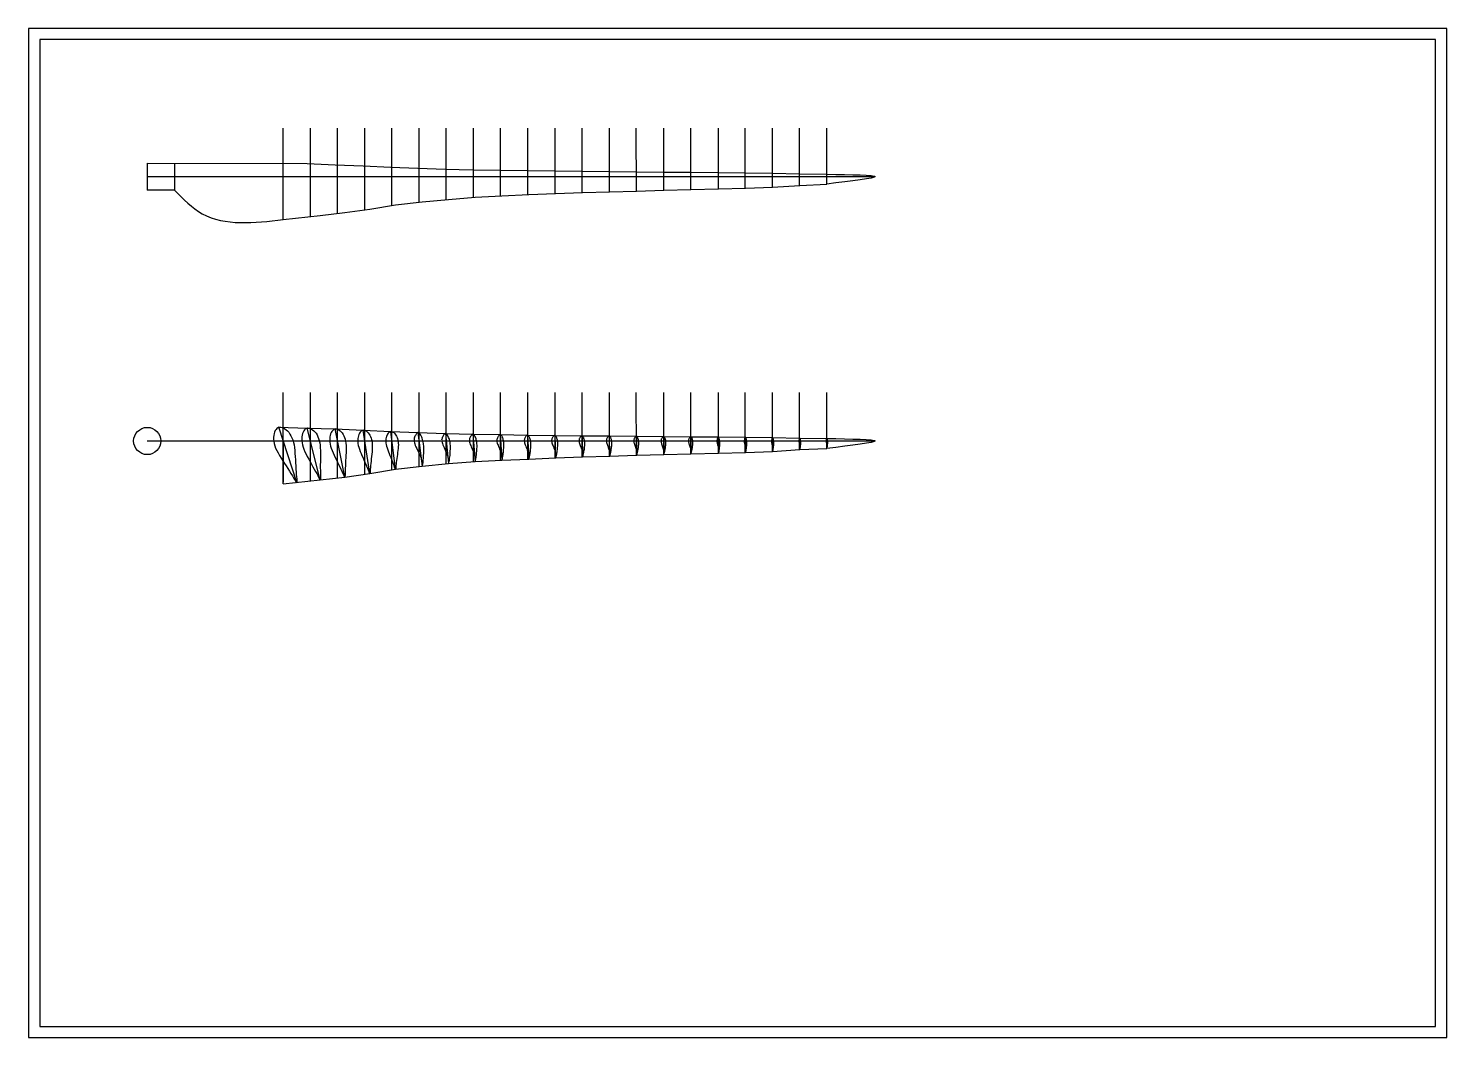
# Model space of a CAD drawing. Header units: millimetres. Extents: x -11 to 115, y -53 to 37.
import ezdxf

# ---------------------------------------------------------------- set-up
doc = ezdxf.new("R2010")
doc.units = ezdxf.units.MM
doc.layers.add('图层1', color=7, linetype='Continuous', true_color=0xadf0bf)

msp = doc.modelspace()

# ---------------------------------------------------------------- linework, layer by layer
for p, q in [((-10.55, 36.63), (-10.55, -51.97)), ((115.3, 36.63), (-10.55, 36.63)), ((115.3, 35.63), (115.3, 36.63)), ((-9.55, 35.63), (-9.55, -51.97)), ((114.3, 35.63), (-9.55, 35.63)), ((114.3, -51.97), (114.3, 35.63)), ((115.3, -52.97), (115.3, 35.63)), ((0, 23.47), (64.6, 23.47)), ((0, 0), (64.6, 0)), ((12.06, 0), (12.06, -3.67)), ((-10.55, -51.97), (-10.55, -52.97)), ((-9.55, -51.97), (114.3, -51.97)), ((-10.55, -52.97), (114.3, -52.97)), ((114.3, -52.97), (115.3, -52.97))]:
    msp.add_line(p, q)
for points in [[(11.66, 1.23), (11.66, 1.23), (11.75, 1.24), (11.86, 1.24), (11.97, 1.21), (12.09, 1.16), (12.21, 1.09), (12.32, 1), (12.44, 0.89), (12.55, 0.77), (12.65, 0.62), (12.75, 0.46), (12.83, 0.28), (12.91, 0.09), (12.97, -0.12), (13.02, -0.35), (13.05, -0.59), (13.08, -0.85), (13.1, -1.12), (13.12, -1.39), (13.14, -1.67), (13.15, -1.95), (13.17, -2.22), (13.19, -2.5), (13.21, -2.76), (13.22, -2.99), (13.24, -3.19), (13.26, -3.36), (13.27, -3.49), (13.28, -3.59), (13.28, -3.65), (13.26, -3.68), (11.66, 1.23), (11.57, 1.18), (11.49, 1.12), (11.42, 1.03), (11.35, 0.92), (11.3, 0.79), (11.25, 0.65), (11.23, 0.5), (11.21, 0.33), (11.21, 0.15), (11.23, -0.03), (11.27, -0.23), (11.32, -0.43), (11.39, -0.63), (11.49, -0.84), (11.6, -1.06), (11.73, -1.29), (11.87, -1.52), (12.02, -1.75), (12.17, -1.99), (12.32, -2.22), (12.47, -2.45), (12.62, -2.69), (12.75, -2.9), (12.88, -3.1), (12.98, -3.27), (13.07, -3.42), (13.14, -3.54), (13.19, -3.62), (13.22, -3.67), (13.26, -3.68)], [(14.18, 1.15), (14.18, 1.15), (14.27, 1.16), (14.36, 1.15), (14.47, 1.12), (14.57, 1.06), (14.67, 0.99), (14.78, 0.9), (14.88, 0.8), (14.97, 0.68), (15.06, 0.54), (15.13, 0.38), (15.2, 0.21), (15.26, 0.03), (15.3, -0.17), (15.33, -0.38), (15.35, -0.6), (15.36, -0.84), (15.36, -1.09), (15.36, -1.35), (15.36, -1.6), (15.36, -1.86), (15.35, -2.11), (15.35, -2.37), (15.36, -2.61), (15.36, -2.82), (15.36, -3.01), (15.37, -3.16), (15.37, -3.29), (15.37, -3.38), (15.37, -3.43), (15.34, -3.46), (14.18, 1.15), (14.1, 1.12), (14.02, 1.06), (13.94, 0.98), (13.88, 0.89), (13.82, 0.78), (13.77, 0.65), (13.73, 0.51), (13.71, 0.36), (13.7, 0.19), (13.71, 0.02), (13.73, -0.16), (13.76, -0.35), (13.82, -0.54), (13.89, -0.74), (13.99, -0.95), (14.09, -1.16), (14.2, -1.38), (14.33, -1.61), (14.45, -1.83), (14.58, -2.06), (14.7, -2.28), (14.82, -2.5), (14.93, -2.71), (15.03, -2.9), (15.12, -3.07), (15.19, -3.21), (15.24, -3.32), (15.28, -3.4), (15.31, -3.45), (15.34, -3.46)], [(16.67, 1.07), (16.67, 1.07), (16.75, 1.07), (16.84, 1.05), (16.93, 1.02), (17.02, 0.97), (17.12, 0.9), (17.21, 0.81), (17.29, 0.71), (17.37, 0.59), (17.44, 0.46), (17.51, 0.32), (17.56, 0.16), (17.6, -0.01), (17.63, -0.19), (17.65, -0.39), (17.66, -0.59), (17.65, -0.81), (17.64, -1.04), (17.63, -1.27), (17.62, -1.51), (17.6, -1.74), (17.59, -1.97), (17.58, -2.21), (17.57, -2.42), (17.56, -2.62), (17.55, -2.79), (17.55, -2.93), (17.55, -3.05), (17.54, -3.13), (17.54, -3.18), (17.52, -3.2), (16.67, 1.07), (16.59, 1.04), (16.52, 0.99), (16.45, 0.92), (16.38, 0.84), (16.32, 0.74), (16.27, 0.63), (16.23, 0.5), (16.21, 0.36), (16.19, 0.21), (16.19, 0.05), (16.2, -0.11), (16.22, -0.28), (16.26, -0.46), (16.32, -0.65), (16.39, -0.84), (16.48, -1.04), (16.57, -1.25), (16.67, -1.46), (16.78, -1.67), (16.88, -1.89), (16.98, -2.09), (17.08, -2.3), (17.17, -2.5), (17.26, -2.68), (17.33, -2.83), (17.38, -2.96), (17.43, -3.07), (17.46, -3.14), (17.48, -3.19), (17.52, -3.2)], [(19.14, 0.96), (19.14, 0.96), (19.22, 0.96), (19.29, 0.94), (19.38, 0.91), (19.46, 0.86), (19.54, 0.79), (19.61, 0.71), (19.68, 0.62), (19.75, 0.51), (19.81, 0.39), (19.86, 0.26), (19.9, 0.12), (19.94, -0.04), (19.96, -0.2), (19.96, -0.37), (19.96, -0.56), (19.95, -0.75), (19.94, -0.95), (19.92, -1.16), (19.9, -1.37), (19.87, -1.58), (19.85, -1.79), (19.83, -2), (19.82, -2.19), (19.8, -2.36), (19.79, -2.51), (19.78, -2.64), (19.77, -2.74), (19.77, -2.82), (19.77, -2.86), (19.74, -2.88), (19.14, 0.96), (19.08, 0.94), (19.01, 0.9), (18.94, 0.84), (18.88, 0.77), (18.82, 0.68), (18.77, 0.58), (18.73, 0.47), (18.7, 0.35), (18.68, 0.22), (18.67, 0.07), (18.68, -0.07), (18.69, -0.23), (18.72, -0.39), (18.77, -0.56), (18.83, -0.73), (18.9, -0.92), (18.97, -1.1), (19.05, -1.3), (19.14, -1.49), (19.22, -1.68), (19.31, -1.87), (19.39, -2.06), (19.46, -2.24), (19.53, -2.4), (19.59, -2.55), (19.63, -2.66), (19.67, -2.76), (19.7, -2.83), (19.71, -2.87), (19.74, -2.88)], [(21.6, 0.84), (21.6, 0.84), (21.67, 0.83), (21.73, 0.82), (21.8, 0.78), (21.87, 0.74), (21.94, 0.68), (22, 0.61), (22.06, 0.53), (22.12, 0.43), (22.16, 0.32), (22.21, 0.21), (22.24, 0.08), (22.26, -0.05), (22.27, -0.19), (22.28, -0.34), (22.27, -0.5), (22.25, -0.67), (22.23, -0.85), (22.21, -1.03), (22.19, -1.21), (22.16, -1.39), (22.14, -1.56), (22.11, -1.74), (22.09, -1.91), (22.08, -2.06), (22.06, -2.19), (22.05, -2.3), (22.04, -2.39), (22.04, -2.45), (22.03, -2.49), (22.01, -2.51), (21.6, 0.84), (21.54, 0.82), (21.48, 0.79), (21.42, 0.74), (21.37, 0.68), (21.32, 0.6), (21.27, 0.52), (21.23, 0.42), (21.2, 0.32), (21.18, 0.2), (21.17, 0.08), (21.17, -0.05), (21.18, -0.18), (21.2, -0.32), (21.23, -0.47), (21.28, -0.62), (21.33, -0.78), (21.4, -0.95), (21.46, -1.12), (21.53, -1.29), (21.6, -1.46), (21.66, -1.62), (21.73, -1.79), (21.79, -1.95), (21.84, -2.09), (21.89, -2.21), (21.92, -2.32), (21.95, -2.4), (21.97, -2.46), (21.99, -2.5), (22.01, -2.51)], [(24.02, 0.74), (24.4, -2.23), (24.4, -2.22), (24.41, -2.19), (24.42, -2.13), (24.44, -2.07), (24.45, -1.99), (24.47, -1.9), (24.48, -1.79), (24.49, -1.68), (24.5, -1.55), (24.51, -1.41), (24.52, -1.27), (24.53, -1.12), (24.53, -0.97), (24.54, -0.81), (24.54, -0.66), (24.53, -0.51), (24.51, -0.23), (24.49, -0.1), (24.46, 0.02), (24.43, 0.14), (24.39, 0.25), (24.35, 0.35), (24.3, 0.45), (24.26, 0.53), (24.21, 0.6), (24.16, 0.66), (24.12, 0.7), (24.08, 0.73), (24.05, 0.74), (24.04, 0.74), (24.04, 0.74), (24.02, 0.74), (24.02, 0.74), (24.01, 0.74), (24, 0.74), (23.96, 0.71), (23.91, 0.67), (23.87, 0.62), (23.83, 0.56), (23.79, 0.49), (23.75, 0.42), (23.72, 0.33), (23.69, 0.24), (23.67, 0.15), (23.67, 0.06), (23.67, -0.04), (23.7, -0.15), (23.73, -0.26), (23.78, -0.39), (23.84, -0.52), (23.91, -0.66), (23.98, -0.81), (24.05, -0.97), (24.13, -1.13), (24.2, -1.29), (24.26, -1.45), (24.31, -1.61), (24.35, -1.76), (24.38, -1.9), (24.4, -2.02), (24.4, -2.11), (24.4, -2.18), (24.4, -2.22), (24.4, -2.23)], [(26.46, 0.67), (26.73, -2.01), (26.74, -2), (26.74, -1.97), (26.76, -1.93), (26.77, -1.87), (26.79, -1.8), (26.81, -1.72), (26.82, -1.62), (26.83, -1.52), (26.84, -1.4), (26.86, -1.28), (26.87, -1.15), (26.88, -1.02), (26.88, -0.88), (26.89, -0.74), (26.89, -0.6), (26.89, -0.47), (26.88, -0.22), (26.86, -0.1), (26.84, 0.01), (26.81, 0.12), (26.78, 0.22), (26.74, 0.31), (26.7, 0.4), (26.66, 0.47), (26.62, 0.54), (26.58, 0.59), (26.54, 0.63), (26.51, 0.66), (26.48, 0.67), (26.47, 0.67), (26.47, 0.67), (26.46, 0.67), (26.46, 0.67), (26.45, 0.67), (26.44, 0.66), (26.4, 0.64), (26.36, 0.61), (26.32, 0.57), (26.28, 0.51), (26.24, 0.45), (26.21, 0.38), (26.17, 0.31), (26.15, 0.23), (26.13, 0.15), (26.12, 0.06), (26.13, -0.03), (26.15, -0.13), (26.18, -0.23), (26.22, -0.34), (26.27, -0.46), (26.33, -0.59), (26.39, -0.73), (26.45, -0.87), (26.52, -1.01), (26.57, -1.16), (26.63, -1.31), (26.67, -1.45), (26.7, -1.59), (26.73, -1.71), (26.74, -1.82), (26.74, -1.9), (26.74, -1.97), (26.74, -2), (26.73, -2.01)], [(28.89, 0.6), (29.09, -1.81), (29.09, -1.8), (29.1, -1.77), (29.11, -1.73), (29.13, -1.68), (29.14, -1.62), (29.16, -1.54), (29.17, -1.46), (29.19, -1.37), (29.2, -1.26), (29.21, -1.15), (29.22, -1.04), (29.23, -0.92), (29.24, -0.79), (29.25, -0.67), (29.26, -0.55), (29.26, -0.43), (29.25, -0.2), (29.24, -0.09), (29.22, 0.01), (29.19, 0.1), (29.17, 0.19), (29.14, 0.28), (29.11, 0.35), (29.07, 0.42), (29.04, 0.48), (29, 0.53), (28.97, 0.57), (28.93, 0.59), (28.91, 0.6), (28.9, 0.6), (28.9, 0.6), (28.89, 0.6), (28.89, 0.6), (28.88, 0.6), (28.87, 0.6), (28.84, 0.58), (28.8, 0.55), (28.76, 0.51), (28.73, 0.46), (28.69, 0.41), (28.66, 0.35), (28.63, 0.28), (28.6, 0.21), (28.59, 0.14), (28.58, 0.06), (28.58, -0.02), (28.6, -0.11), (28.62, -0.2), (28.66, -0.3), (28.7, -0.41), (28.75, -0.53), (28.8, -0.65), (28.86, -0.78), (28.91, -0.91), (28.96, -1.04), (29, -1.18), (29.04, -1.31), (29.07, -1.43), (29.09, -1.54), (29.1, -1.64), (29.1, -1.71), (29.1, -1.77), (29.09, -1.8), (29.09, -1.81)], [(31.32, 0.57), (31.46, -1.7), (31.47, -1.69), (31.47, -1.66), (31.49, -1.62), (31.5, -1.58), (31.52, -1.52), (31.53, -1.45), (31.55, -1.37), (31.56, -1.28), (31.58, -1.19), (31.59, -1.08), (31.6, -0.98), (31.61, -0.86), (31.62, -0.75), (31.63, -0.63), (31.64, -0.52), (31.64, -0.41), (31.64, -0.19), (31.63, -0.09), (31.61, 0), (31.59, 0.09), (31.57, 0.18), (31.54, 0.26), (31.51, 0.33), (31.48, 0.39), (31.45, 0.45), (31.42, 0.49), (31.38, 0.53), (31.35, 0.55), (31.33, 0.56), (31.33, 0.56), (31.32, 0.57), (31.32, 0.57), (31.31, 0.57), (31.31, 0.56), (31.3, 0.56), (31.26, 0.54), (31.23, 0.52), (31.19, 0.48), (31.16, 0.44), (31.12, 0.39), (31.09, 0.33), (31.06, 0.27), (31.04, 0.2), (31.02, 0.13), (31.01, 0.06), (31.02, -0.01), (31.03, -0.09), (31.05, -0.18), (31.08, -0.28), (31.12, -0.38), (31.17, -0.49), (31.21, -0.61), (31.26, -0.73), (31.31, -0.85), (31.35, -0.98), (31.39, -1.1), (31.43, -1.23), (31.45, -1.34), (31.47, -1.44), (31.47, -1.53), (31.48, -1.61), (31.47, -1.66), (31.47, -1.69), (31.46, -1.7)], [(33.74, 0.53), (33.85, -1.6), (33.85, -1.59), (33.86, -1.57), (33.87, -1.53), (33.88, -1.48), (33.9, -1.43), (33.91, -1.36), (33.93, -1.29), (33.94, -1.21), (33.96, -1.12), (33.97, -1.02), (33.99, -0.92), (34, -0.82), (34.01, -0.71), (34.02, -0.6), (34.03, -0.49), (34.03, -0.39), (34.03, -0.18), (34.02, -0.09), (34.01, 0), (33.99, 0.08), (33.97, 0.16), (33.95, 0.24), (33.92, 0.31), (33.89, 0.37), (33.86, 0.42), (33.83, 0.46), (33.8, 0.5), (33.77, 0.52), (33.75, 0.53), (33.75, 0.53), (33.75, 0.53), (33.74, 0.53), (33.73, 0.53), (33.73, 0.53), (33.72, 0.53), (33.69, 0.51), (33.65, 0.49), (33.62, 0.46), (33.59, 0.41), (33.55, 0.37), (33.52, 0.31), (33.5, 0.26), (33.47, 0.2), (33.46, 0.13), (33.45, 0.06), (33.45, -0.01), (33.46, -0.08), (33.48, -0.17), (33.51, -0.26), (33.54, -0.35), (33.58, -0.46), (33.63, -0.57), (33.67, -0.68), (33.71, -0.8), (33.75, -0.92), (33.79, -1.04), (33.82, -1.15), (33.84, -1.26), (33.85, -1.36), (33.86, -1.44), (33.86, -1.51), (33.85, -1.56), (33.85, -1.59), (33.85, -1.6)], [(36.16, 0.5), (36.23, -1.51), (36.24, -1.5), (36.24, -1.48), (36.25, -1.44), (36.27, -1.4), (36.29, -1.35), (36.3, -1.29), (36.32, -1.22), (36.33, -1.14), (36.35, -1.06), (36.36, -0.97), (36.37, -0.87), (36.39, -0.77), (36.4, -0.67), (36.41, -0.57), (36.42, -0.47), (36.42, -0.37), (36.43, -0.18), (36.42, -0.09), (36.41, 0), (36.39, 0.08), (36.37, 0.15), (36.35, 0.22), (36.33, 0.29), (36.3, 0.35), (36.27, 0.39), (36.24, 0.44), (36.22, 0.47), (36.19, 0.49), (36.17, 0.5), (36.17, 0.5), (36.16, 0.5), (36.16, 0.5), (36.15, 0.5), (36.15, 0.5), (36.14, 0.5), (36.11, 0.49), (36.08, 0.46), (36.05, 0.43), (36.01, 0.39), (35.98, 0.35), (35.95, 0.3), (35.93, 0.25), (35.9, 0.19), (35.89, 0.13), (35.88, 0.06), (35.88, 0), (35.89, -0.08), (35.91, -0.15), (35.93, -0.24), (35.96, -0.33), (36, -0.43), (36.04, -0.53), (36.08, -0.64), (36.12, -0.75), (36.15, -0.87), (36.19, -0.98), (36.21, -1.09), (36.23, -1.19), (36.24, -1.28), (36.25, -1.36), (36.25, -1.43), (36.24, -1.47), (36.24, -1.5), (36.23, -1.51)], [(38.58, 0.47), (38.63, -1.42), (38.63, -1.41), (38.64, -1.39), (38.65, -1.36), (38.66, -1.32), (38.68, -1.27), (38.69, -1.21), (38.71, -1.15), (38.72, -1.08), (38.74, -1), (38.75, -0.91), (38.76, -0.82), (38.78, -0.73), (38.79, -0.63), (38.8, -0.54), (38.81, -0.44), (38.82, -0.35), (38.82, -0.17), (38.82, -0.09), (38.8, -0.01), (38.79, 0.07), (38.77, 0.14), (38.75, 0.21), (38.73, 0.27), (38.71, 0.32), (38.68, 0.37), (38.66, 0.41), (38.63, 0.44), (38.61, 0.46), (38.59, 0.47), (38.58, 0.47), (38.58, 0.47), (38.58, 0.47), (38.57, 0.47), (38.57, 0.47), (38.56, 0.47), (38.53, 0.46), (38.5, 0.44), (38.47, 0.41), (38.44, 0.37), (38.41, 0.33), (38.38, 0.28), (38.36, 0.23), (38.33, 0.18), (38.32, 0.12), (38.31, 0.06), (38.31, 0), (38.32, -0.07), (38.33, -0.14), (38.35, -0.22), (38.38, -0.31), (38.42, -0.4), (38.45, -0.5), (38.49, -0.6), (38.53, -0.71), (38.56, -0.82), (38.59, -0.92), (38.61, -1.02), (38.63, -1.12), (38.64, -1.21), (38.64, -1.28), (38.64, -1.34), (38.63, -1.39), (38.63, -1.41), (38.63, -1.42)], [(40.99, 0.45), (41.02, -1.34), (41.03, -1.34), (41.03, -1.32), (41.04, -1.29), (41.06, -1.25), (41.07, -1.2), (41.09, -1.15), (41.1, -1.09), (41.12, -1.02), (41.13, -0.94), (41.15, -0.86), (41.16, -0.78), (41.17, -0.69), (41.19, -0.6), (41.2, -0.51), (41.21, -0.42), (41.21, -0.33), (41.22, -0.16), (41.21, -0.08), (41.2, -0.01), (41.19, 0.06), (41.18, 0.13), (41.16, 0.2), (41.14, 0.25), (41.12, 0.3), (41.09, 0.35), (41.07, 0.39), (41.04, 0.42), (41.02, 0.44), (41.01, 0.44), (41, 0.45), (41, 0.45), (40.99, 0.45), (40.99, 0.45), (40.98, 0.45), (40.98, 0.44), (40.95, 0.43), (40.92, 0.41), (40.89, 0.39), (40.86, 0.35), (40.83, 0.31), (40.81, 0.27), (40.78, 0.22), (40.76, 0.17), (40.75, 0.12), (40.74, 0.06), (40.73, 0), (40.74, -0.06), (40.76, -0.13), (40.78, -0.21), (40.8, -0.29), (40.83, -0.38), (40.87, -0.47), (40.9, -0.57), (40.93, -0.67), (40.96, -0.77), (40.99, -0.87), (41.01, -0.97), (41.03, -1.06), (41.04, -1.14), (41.04, -1.21), (41.04, -1.27), (41.03, -1.31), (41.03, -1.34), (41.02, -1.34)], [(43.41, 0.42), (43.42, -1.27), (43.42, -1.26), (43.43, -1.25), (43.44, -1.22), (43.46, -1.18), (43.47, -1.14), (43.48, -1.09), (43.5, -1.03), (43.51, -0.97), (43.53, -0.9), (43.54, -0.82), (43.56, -0.74), (43.57, -0.66), (43.58, -0.57), (43.59, -0.48), (43.6, -0.4), (43.61, -0.32), (43.62, -0.16), (43.61, -0.08), (43.61, -0.01), (43.59, 0.06), (43.58, 0.12), (43.56, 0.18), (43.54, 0.24), (43.52, 0.29), (43.5, 0.33), (43.48, 0.37), (43.46, 0.39), (43.44, 0.41), (43.42, 0.42), (43.42, 0.42), (43.41, 0.42), (43.41, 0.42), (43.41, 0.42), (43.4, 0.42), (43.39, 0.42), (43.37, 0.41), (43.34, 0.39), (43.31, 0.37), (43.28, 0.34), (43.26, 0.3), (43.23, 0.26), (43.21, 0.21), (43.19, 0.16), (43.17, 0.11), (43.16, 0.06), (43.16, 0), (43.17, -0.06), (43.18, -0.12), (43.2, -0.2), (43.22, -0.27), (43.25, -0.36), (43.28, -0.45), (43.31, -0.54), (43.34, -0.63), (43.37, -0.73), (43.4, -0.83), (43.41, -0.92), (43.43, -1), (43.44, -1.08), (43.44, -1.15), (43.44, -1.2), (43.43, -1.24), (43.42, -1.26), (43.42, -1.27)], [(45.82, 0.4), (45.82, -1.21), (45.83, -1.2), (45.83, -1.18), (45.84, -1.16), (45.86, -1.12), (45.87, -1.08), (45.88, -1.03), (45.9, -0.98), (45.91, -0.92), (45.93, -0.85), (45.94, -0.78), (45.95, -0.7), (45.97, -0.62), (45.98, -0.54), (45.99, -0.46), (46, -0.38), (46.01, -0.3), (46.02, -0.15), (46.01, -0.08), (46.01, -0.01), (46, 0.05), (45.98, 0.12), (45.97, 0.17), (45.95, 0.23), (45.93, 0.27), (45.91, 0.31), (45.89, 0.35), (45.87, 0.37), (45.85, 0.39), (45.84, 0.4), (45.83, 0.4), (45.83, 0.4), (45.82, 0.4), (45.82, 0.4), (45.82, 0.4), (45.81, 0.4), (45.78, 0.39), (45.76, 0.37), (45.73, 0.35), (45.71, 0.32), (45.68, 0.28), (45.65, 0.25), (45.63, 0.2), (45.61, 0.16), (45.6, 0.11), (45.59, 0.06), (45.58, 0.01), (45.59, -0.05), (45.6, -0.12), (45.62, -0.18), (45.64, -0.26), (45.67, -0.34), (45.7, -0.42), (45.73, -0.51), (45.75, -0.6), (45.78, -0.69), (45.8, -0.78), (45.82, -0.87), (45.83, -0.95), (45.84, -1.03), (45.84, -1.09), (45.84, -1.14), (45.83, -1.18), (45.83, -1.2), (45.82, -1.21)], [(48.24, 0.38), (48.23, -1.14), (48.23, -1.14), (48.24, -1.12), (48.25, -1.09), (48.26, -1.06), (48.27, -1.02), (48.29, -0.98), (48.3, -0.93), (48.31, -0.87), (48.33, -0.81), (48.34, -0.74), (48.35, -0.67), (48.37, -0.59), (48.38, -0.51), (48.39, -0.44), (48.4, -0.36), (48.41, -0.29), (48.42, -0.14), (48.42, -0.08), (48.41, -0.01), (48.4, 0.05), (48.39, 0.11), (48.37, 0.16), (48.36, 0.21), (48.34, 0.26), (48.32, 0.3), (48.3, 0.33), (48.28, 0.35), (48.26, 0.37), (48.25, 0.38), (48.24, 0.38), (48.24, 0.38), (48.24, 0.38), (48.24, 0.38), (48.23, 0.38), (48.22, 0.38), (48.2, 0.37), (48.18, 0.35), (48.15, 0.33), (48.13, 0.3), (48.1, 0.27), (48.08, 0.23), (48.05, 0.19), (48.04, 0.15), (48.02, 0.11), (48.01, 0.06), (48.01, 0.01), (48.01, -0.05), (48.03, -0.11), (48.04, -0.17), (48.06, -0.24), (48.09, -0.32), (48.11, -0.4), (48.14, -0.48), (48.17, -0.57), (48.19, -0.65), (48.21, -0.74), (48.23, -0.82), (48.24, -0.9), (48.24, -0.97), (48.24, -1.03), (48.24, -1.08), (48.23, -1.12), (48.23, -1.14), (48.23, -1.14)], [(50.64, 0.36), (50.68, -1.09), (50.68, -1.08), (50.68, -1.07), (50.69, -1.04), (50.7, -1.02), (50.71, -0.98), (50.72, -0.94), (50.73, -0.9), (50.74, -0.85), (50.75, -0.79), (50.76, -0.73), (50.77, -0.66), (50.78, -0.6), (50.78, -0.53), (50.79, -0.45), (50.8, -0.38), (50.8, -0.31), (50.8, -0.24), (50.8, -0.17), (50.8, -0.11), (50.79, -0.05), (50.79, 0.01), (50.78, 0.07), (50.76, 0.12), (50.75, 0.17), (50.74, 0.22), (50.72, 0.26), (50.71, 0.29), (50.69, 0.32), (50.67, 0.34), (50.66, 0.35), (50.65, 0.36), (50.64, 0.36), (50.64, 0.36), (50.64, 0.36), (50.63, 0.36), (50.63, 0.36), (50.63, 0.36), (50.62, 0.35), (50.61, 0.33), (50.6, 0.31), (50.59, 0.28), (50.59, 0.24), (50.58, 0.2), (50.57, 0.15), (50.56, 0.09), (50.55, 0.04), (50.55, -0.02), (50.55, -0.07), (50.56, -0.13), (50.57, -0.2), (50.59, -0.27), (50.61, -0.34), (50.63, -0.42), (50.65, -0.5), (50.66, -0.58), (50.68, -0.67), (50.69, -0.74), (50.69, -0.82), (50.7, -0.89), (50.7, -0.95), (50.69, -1), (50.69, -1.04), (50.68, -1.06), (50.68, -1.08), (50.68, -1.09)], [(53.05, 0.34), (53.08, -1.01), (53.08, -1.01), (53.09, -1), (53.09, -0.98), (53.1, -0.95), (53.11, -0.92), (53.12, -0.88), (53.13, -0.84), (53.14, -0.79), (53.15, -0.74), (53.16, -0.68), (53.17, -0.62), (53.18, -0.56), (53.18, -0.49), (53.19, -0.42), (53.2, -0.36), (53.2, -0.29), (53.2, -0.23), (53.2, -0.16), (53.2, -0.1), (53.2, -0.04), (53.19, 0.01), (53.18, 0.07), (53.17, 0.12), (53.16, 0.16), (53.14, 0.2), (53.13, 0.24), (53.12, 0.27), (53.1, 0.3), (53.09, 0.31), (53.07, 0.33), (53.06, 0.34), (53.05, 0.34), (53.05, 0.34), (53.05, 0.34), (53.05, 0.34), (53.05, 0.34), (53.05, 0.34), (53.04, 0.33), (53.03, 0.31), (53.02, 0.29), (53.01, 0.26), (53, 0.22), (52.99, 0.18), (52.99, 0.14), (52.98, 0.09), (52.97, 0.04), (52.97, -0.02), (52.97, -0.07), (52.97, -0.12), (52.99, -0.18), (53, -0.25), (53.02, -0.32), (53.04, -0.39), (53.06, -0.47), (53.07, -0.55), (53.08, -0.62), (53.09, -0.7), (53.1, -0.77), (53.1, -0.83), (53.1, -0.89), (53.09, -0.93), (53.09, -0.97), (53.08, -1), (53.08, -1.01), (53.08, -1.01)], [(55.47, 0.31), (55.48, -0.92), (55.49, -0.92), (55.49, -0.91), (55.5, -0.89), (55.51, -0.87), (55.52, -0.84), (55.52, -0.8), (55.53, -0.76), (55.54, -0.72), (55.55, -0.67), (55.56, -0.62), (55.57, -0.57), (55.57, -0.51), (55.58, -0.45), (55.59, -0.39), (55.59, -0.33), (55.6, -0.27), (55.6, -0.21), (55.6, -0.15), (55.6, -0.09), (55.6, -0.04), (55.59, 0.01), (55.58, 0.06), (55.57, 0.1), (55.56, 0.15), (55.55, 0.18), (55.54, 0.22), (55.52, 0.25), (55.51, 0.27), (55.5, 0.29), (55.48, 0.3), (55.47, 0.31), (55.47, 0.31), (55.47, 0.31), (55.46, 0.31), (55.46, 0.31), (55.46, 0.31), (55.46, 0.31), (55.45, 0.3), (55.45, 0.29), (55.44, 0.26), (55.43, 0.24), (55.42, 0.2), (55.41, 0.17), (55.41, 0.12), (55.4, 0.08), (55.39, 0.03), (55.39, -0.01), (55.39, -0.06), (55.39, -0.11), (55.4, -0.17), (55.42, -0.23), (55.43, -0.29), (55.45, -0.36), (55.47, -0.43), (55.48, -0.5), (55.49, -0.57), (55.5, -0.63), (55.5, -0.7), (55.5, -0.76), (55.5, -0.81), (55.5, -0.85), (55.49, -0.88), (55.49, -0.91), (55.49, -0.92), (55.48, -0.92)], [(57.88, 0.26), (57.89, -0.77), (57.89, -0.77), (57.89, -0.76), (57.9, -0.74), (57.91, -0.72), (57.92, -0.7), (57.92, -0.67), (57.93, -0.64), (57.94, -0.6), (57.95, -0.56), (57.95, -0.52), (57.96, -0.47), (57.97, -0.42), (57.97, -0.37), (57.98, -0.32), (57.98, -0.27), (57.99, -0.22), (57.99, -0.17), (57.99, -0.12), (57.99, -0.08), (57.99, -0.03), (57.98, 0.01), (57.97, 0.05), (57.97, 0.09), (57.96, 0.12), (57.95, 0.15), (57.94, 0.18), (57.93, 0.2), (57.92, 0.22), (57.91, 0.24), (57.89, 0.25), (57.89, 0.26), (57.88, 0.26), (57.88, 0.26), (57.88, 0.26), (57.88, 0.26), (57.88, 0.26), (57.87, 0.26), (57.87, 0.25), (57.86, 0.24), (57.86, 0.22), (57.85, 0.2), (57.84, 0.17), (57.84, 0.14), (57.83, 0.1), (57.82, 0.07), (57.81, 0.03), (57.81, -0.01), (57.81, -0.05), (57.82, -0.09), (57.83, -0.14), (57.84, -0.19), (57.85, -0.24), (57.86, -0.3), (57.88, -0.36), (57.89, -0.42), (57.9, -0.47), (57.9, -0.53), (57.91, -0.58), (57.91, -0.63), (57.91, -0.68), (57.9, -0.71), (57.9, -0.74), (57.89, -0.76), (57.89, -0.77), (57.89, -0.77)], [(60.29, 0.22), (60.3, -0.66), (60.3, -0.65), (60.3, -0.65), (60.31, -0.63), (60.31, -0.62), (60.32, -0.6), (60.33, -0.57), (60.33, -0.54), (60.34, -0.51), (60.35, -0.48), (60.35, -0.44), (60.36, -0.4), (60.36, -0.36), (60.37, -0.32), (60.37, -0.28), (60.38, -0.23), (60.38, -0.19), (60.38, -0.15), (60.39, -0.11), (60.38, -0.07), (60.38, -0.03), (60.38, 0.01), (60.37, 0.04), (60.37, 0.07), (60.36, 0.1), (60.35, 0.13), (60.34, 0.15), (60.33, 0.17), (60.32, 0.19), (60.31, 0.2), (60.31, 0.21), (60.3, 0.22), (60.29, 0.22), (60.29, 0.22), (60.29, 0.22), (60.29, 0.22), (60.29, 0.22), (60.29, 0.22), (60.28, 0.21), (60.28, 0.2), (60.27, 0.19), (60.27, 0.17), (60.26, 0.15), (60.25, 0.12), (60.25, 0.09), (60.24, 0.06), (60.24, 0.02), (60.23, -0.01), (60.23, -0.04), (60.24, -0.08), (60.25, -0.12), (60.26, -0.16), (60.27, -0.21), (60.28, -0.25), (60.29, -0.3), (60.3, -0.35), (60.3, -0.4), (60.31, -0.45), (60.31, -0.5), (60.31, -0.54), (60.31, -0.57), (60.31, -0.61), (60.3, -0.63), (60.3, -0.64), (60.3, -0.65), (60.3, -0.66)]]:
    msp.add_lwpolyline(points)
msp.add_circle((0, 0), 1.21)
at = {"layer": '图层1'}
for p, q in [((12.06, 19.66), (12.06, 27.77)), ((14.47, 19.92), (14.47, 27.77)), ((16.88, 20.19), (16.88, 27.77)), ((19.29, 20.52), (19.29, 27.77)), ((21.71, 20.91), (21.71, 27.77)), ((24.12, 21.2), (24.12, 27.77)), ((26.53, 21.43), (26.53, 27.77)), ((28.94, 21.64), (28.94, 27.77)), ((31.35, 21.76), (31.35, 27.77)), ((33.76, 21.87), (33.76, 27.77)), ((36.18, 21.96), (36.18, 27.77)), ((38.59, 22.05), (38.59, 27.77)), ((41, 22.12), (41, 27.77)), ((43.42, 22.19), (43.37, 27.77)), ((45.83, 22.27), (45.83, 27.77)), ((48.24, 22.32), (48.24, 27.77)), ((50.69, 22.38), (50.68, 27.77)), ((53.06, 22.45), (53.06, 27.77)), ((55.47, 22.55), (55.47, 27.77)), ((57.88, 22.69), (57.88, 27.77)), ((60.29, 22.81), (60.29, 27.77)), ((-0.01, 24.67), (14.18, 24.62)), ((-0.01, 24.67), (0, 22.26)), ((2.41, 24.66), (2.41, 22.27)), ((14.18, 24.62), (16.67, 24.53)), ((16.67, 24.53), (19.14, 24.43)), ((19.14, 24.43), (21.6, 24.3)), ((21.6, 24.3), (24.02, 24.21)), ((24.02, 24.21), (26.46, 24.14)), ((26.46, 24.14), (28.89, 24.07)), ((28.89, 24.07), (31.32, 24.03)), ((31.32, 24.03), (33.74, 24)), ((33.74, 24), (36.16, 23.97)), ((36.16, 23.97), (38.58, 23.94)), ((38.58, 23.94), (40.99, 23.91)), ((40.99, 23.91), (43.41, 23.89)), ((43.41, 23.89), (45.82, 23.87)), ((45.82, 23.87), (48.24, 23.85)), ((48.24, 23.85), (50.64, 23.83)), ((50.64, 23.83), (53.05, 23.8)), ((53.05, 23.8), (55.47, 23.77)), ((55.47, 23.77), (57.88, 23.72)), ((57.88, 23.72), (60.29, 23.68)), ((2.41, 22.27), (0, 22.26)), ((12.06, -3.8), (12.06, 4.3)), ((14.47, -3.55), (14.47, 4.3)), ((16.88, -3.27), (16.88, 4.3)), ((19.29, -2.94), (19.29, 4.3)), ((21.71, -2.56), (21.71, 4.3)), ((24.12, -2.26), (24.12, 4.3)), ((26.53, -2.03), (26.53, 4.3)), ((28.94, -1.82), (28.94, 4.3)), ((31.35, -1.7), (31.35, 4.3)), ((33.76, -1.6), (33.76, 4.3)), ((36.18, -1.51), (36.18, 4.3)), ((38.59, -1.42), (38.59, 4.3)), ((41, -1.34), (41, 4.3)), ((43.42, -1.27), (43.37, 4.3)), ((45.83, -1.2), (45.83, 4.3)), ((48.24, -1.14), (48.24, 4.3)), ((50.69, -1.09), (50.68, 4.3)), ((53.06, -1.02), (53.06, 4.3)), ((55.47, -0.92), (55.47, 4.3)), ((57.88, -0.77), (57.88, 4.3)), ((60.29, -0.66), (60.29, 4.3)), ((11.66, 1.23), (14.18, 1.15)), ((14.18, 1.15), (16.67, 1.07)), ((16.67, 1.07), (19.14, 0.96)), ((19.14, 0.96), (21.6, 0.84)), ((21.6, 0.84), (24.02, 0.74)), ((24.02, 0.74), (26.46, 0.67)), ((26.46, 0.67), (28.89, 0.6)), ((28.89, 0.6), (31.32, 0.57)), ((31.32, 0.57), (33.74, 0.53)), ((33.74, 0.53), (36.16, 0.5)), ((36.16, 0.5), (38.58, 0.47)), ((38.58, 0.47), (40.99, 0.45)), ((40.99, 0.45), (43.41, 0.42)), ((43.41, 0.42), (45.82, 0.4)), ((45.82, 0.4), (48.24, 0.38)), ((48.24, 0.38), (50.64, 0.36)), ((50.64, 0.36), (53.05, 0.34)), ((53.05, 0.34), (55.47, 0.31)), ((55.47, 0.31), (57.88, 0.26)), ((57.88, 0.26), (60.29, 0.22))]:
    msp.add_line(p, q, dxfattribs=at)
for points in [[(12.06, 19.66), (15.34, 20.01), (17.52, 20.27), (19.74, 20.59), (22.01, 20.96), (24.4, 21.23), (26.73, 21.45), (29.09, 21.66), (31.46, 21.77), (33.85, 21.87), (36.23, 21.96), (38.63, 22.05), (41.02, 22.12), (43.42, 22.19), (45.82, 22.26), (48.23, 22.32), (50.68, 22.38), (53.08, 22.45), (55.48, 22.54), (57.89, 22.69), (60.3, 22.81)], [(12.06, -3.8), (15.34, -3.46), (17.52, -3.2), (19.74, -2.88), (22.01, -2.51), (24.4, -2.23), (26.73, -2.01), (29.09, -1.81), (31.46, -1.7), (33.85, -1.6), (36.23, -1.51), (38.63, -1.42), (41.02, -1.34), (43.42, -1.27), (45.82, -1.21), (48.23, -1.14), (50.68, -1.09), (53.08, -1.01), (55.48, -0.92), (57.89, -0.77), (60.3, -0.66)]]:
    msp.add_lwpolyline(points, dxfattribs=at)
for points in [[(60.29, 23.68), (64.6, 23.47), (60.3, 22.81)], [(2.41, 22.27), (4.88, 20.18), (12.06, 19.66)], [(60.29, 0.22), (64.6, 0), (60.3, -0.66)]]:
    msp.add_spline(points, degree=3, dxfattribs=at)

doc.saveas('drawing.dxf')
